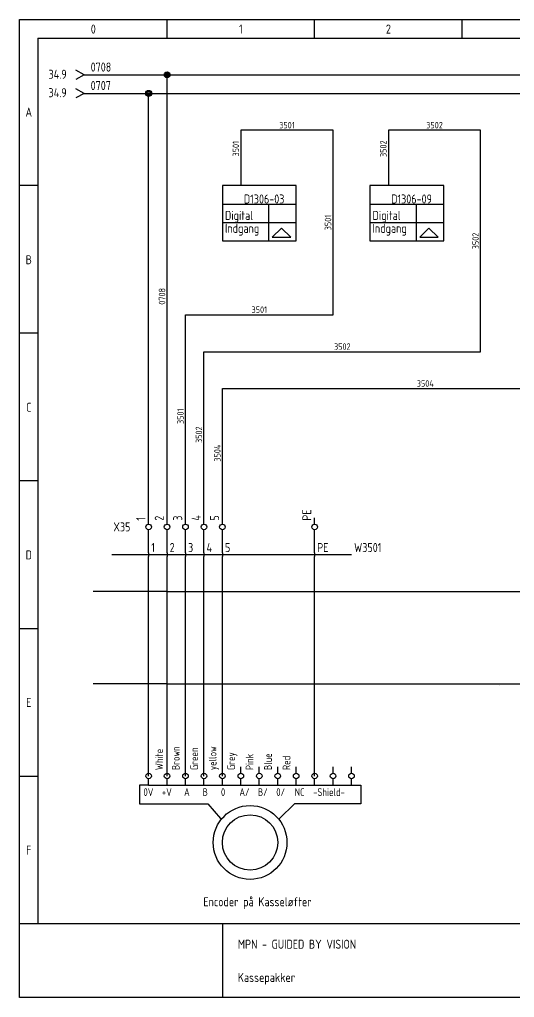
# Model space of a CAD drawing. Extents: x 10 to 410, y 10 to 275.
# Drawn here: x 10 to 144.2, y 10 to 275 of the extents above; entities that cross this region are included whole.
import ezdxf
from ezdxf.enums import TextEntityAlignment as Align

# ---------------------------------------------------------------- set-up
doc = ezdxf.new("R2010")
doc.units = 0
doc.linetypes.add('CADDY_SOLID', pattern=[0])
doc.layers.get('0').update_dxf_attribs({"linetype": 'CONTINUOUS'})
doc.layers.add('2', color=7, linetype='CONTINUOUS')
doc.styles.add('CADDY_VECTORFONT1P', font='isocp___.ttf', dxfattribs={"width": 0.9})

# ---------------------------------------------------------------- blocks, each defined once
blk = doc.blocks.new('BLK1')
at = {"linetype": 'CADDY_SOLID'}
for p, q in [((10, 10), (10, 275)), ((10, 275), (410, 275)), ((50, 270), (50, 275)), ((90, 270), (90, 275)), ((130, 270), (130, 275)), ((15, 270), (15, 30)), ((15, 270), (405, 270)), ((15, 230), (10, 230)), ((15, 190), (10, 190)), ((15, 150), (10, 150)), ((10, 110), (15, 110)), ((10, 70), (15, 70)), ((10, 30), (410, 30)), ((10, 30), (15, 30)), ((65, 30), (65, 10)), ((410, 10), (10, 10))]:
    blk.add_line(p, q, dxfattribs=at)
at = {"style": 'CADDY_VECTORFONT1P', "width": 0.9}
for s, p in [('0', (30, 271.2)), ('1', (70, 271.2)), ('2', (110, 271.2)), ('A', (12.5, 248.7)), ('B', (12.5, 208.7)), ('C', (12.5, 168.7)), ('D', (12.5, 128.7)), ('E', (12.5, 88.7)), ('F', (12.5, 48.7))]:
    blk.add_text(s, height=2.45, dxfattribs=at).set_placement(p, align=Align.CENTER)
for s, p in [('MPN - GUIDED BY VISION', (69.2, 23.2)), ('Kassepakker', (69.2, 14.2))]:
    blk.add_text(s, height=2.45, dxfattribs=at).set_placement(p)
blk = doc.blocks.new('BLK2')
at = {"linetype": 'CADDY_SOLID'}
for q in [(25.25, 261.25), (25.25, 258.75)]:
    blk.add_line((27.5, 260), q, dxfattribs=at)
at = {"style": 'CADDY_VECTORFONT1P', "width": 0.9, "flags": 1}
for tag, p in [('$TAG140020', (29.27, 267.9)), ('$TAG140050', (29.27, 264.4))]:
    blk.add_attdef(tag, p, '', height=2.45, dxfattribs=at)
at = {"style": 'CADDY_VECTORFONT1P', "width": 0.9}
blk.add_attdef('$TAG160010', (29.27, 260.9), '', height=2.45, dxfattribs=at)
blk.add_attdef('$TAG160500', text='', height=2.45, dxfattribs=at).set_placement((22.78, 258.95), align=Align.RIGHT)
blk = doc.blocks.new('BLK4')
at = {"linetype": 'CADDY_SOLID'}
for q in [(25.25, 256.25), (25.25, 253.75)]:
    blk.add_line((27.5, 255), q, dxfattribs=at)
at = {"style": 'CADDY_VECTORFONT1P', "width": 0.9, "flags": 1}
for tag, p in [('$TAG140020', (29.27, 262.9)), ('$TAG140050', (29.27, 259.4))]:
    blk.add_attdef(tag, p, '', height=2.45, dxfattribs=at)
at = {"style": 'CADDY_VECTORFONT1P', "width": 0.9}
blk.add_attdef('$TAG160010', (29.27, 255.9), '', height=2.45, dxfattribs=at)
blk.add_attdef('$TAG160500', text='', height=2.45, dxfattribs=at).set_placement((22.78, 253.95), align=Align.RIGHT)
blk = doc.blocks.new('BLK9')
at = {"linetype": 'CADDY_SOLID'}
for p, q in [((65, 70.75), (65, 72.5)), ((65, 67.5), (65, 69.25))]:
    blk.add_line(p, q, dxfattribs=at)
blk.add_circle((65, 70), 0.75, dxfattribs=at)
at = {"style": 'CADDY_VECTORFONT1P', "width": 0.9, "flags": 1}
blk.add_attdef('$TAG160410', (67.6, 71.7), '', height=2.45, rotation=90, dxfattribs=at)
at = {"layer": '2', "style": 'CADDY_VECTORFONT1P', "width": 0.9, "flags": 1}
blk.add_attdef('$TAG160400', (64.1, 71.7), '', height=2.45, rotation=90, dxfattribs=at)
for tag, p in [('$TAG140020', (60.05, 75.8)), ('$TAG140050', (60.05, 72.3)), ('$TAG160010', (60.05, 68.8)), ('$TAG160030', (60.05, 65.3)), ('$TAG160040', (60.05, 60.3))]:
    blk.add_attdef(tag, text='', height=2.45, dxfattribs=at).set_placement(p, align=Align.RIGHT)
blk = doc.blocks.new('BLK10')
at = {"linetype": 'CADDY_SOLID'}
for p, q in [((70, 70.75), (70, 72.5)), ((70, 67.5), (70, 69.25))]:
    blk.add_line(p, q, dxfattribs=at)
blk.add_circle((70, 70), 0.75, dxfattribs=at)
at = {"style": 'CADDY_VECTORFONT1P', "width": 0.9, "flags": 1}
blk.add_attdef('$TAG160410', (72.6, 71.7), '', height=2.45, rotation=90, dxfattribs=at)
at = {"layer": '2', "style": 'CADDY_VECTORFONT1P', "width": 0.9, "flags": 1}
blk.add_attdef('$TAG160400', (69.1, 71.7), '', height=2.45, rotation=90, dxfattribs=at)
for tag, p in [('$TAG140020', (65.05, 75.8)), ('$TAG140050', (65.05, 72.3)), ('$TAG160010', (65.05, 68.8)), ('$TAG160030', (65.05, 65.3)), ('$TAG160040', (65.05, 60.3))]:
    blk.add_attdef(tag, text='', height=2.45, dxfattribs=at).set_placement(p, align=Align.RIGHT)
blk = doc.blocks.new('BLK11')
at = {"linetype": 'CADDY_SOLID'}
for p, q in [((75, 70.75), (75, 72.5)), ((75, 67.5), (75, 69.25))]:
    blk.add_line(p, q, dxfattribs=at)
blk.add_circle((75, 70), 0.75, dxfattribs=at)
at = {"style": 'CADDY_VECTORFONT1P', "width": 0.9, "flags": 1}
blk.add_attdef('$TAG160410', (77.6, 71.7), '', height=2.45, rotation=90, dxfattribs=at)
at = {"layer": '2', "style": 'CADDY_VECTORFONT1P', "width": 0.9, "flags": 1}
blk.add_attdef('$TAG160400', (74.1, 71.7), '', height=2.45, rotation=90, dxfattribs=at)
for tag, p in [('$TAG140020', (70.05, 75.8)), ('$TAG140050', (70.05, 72.3)), ('$TAG160010', (70.05, 68.8)), ('$TAG160030', (70.05, 65.3)), ('$TAG160040', (70.05, 60.3))]:
    blk.add_attdef(tag, text='', height=2.45, dxfattribs=at).set_placement(p, align=Align.RIGHT)
blk = doc.blocks.new('BLK12')
at = {"linetype": 'CADDY_SOLID'}
for p, q in [((80, 70.75), (80, 72.5)), ((80, 67.5), (80, 69.25))]:
    blk.add_line(p, q, dxfattribs=at)
blk.add_circle((80, 70), 0.75, dxfattribs=at)
at = {"style": 'CADDY_VECTORFONT1P', "width": 0.9, "flags": 1}
blk.add_attdef('$TAG160410', (82.6, 71.7), '', height=2.45, rotation=90, dxfattribs=at)
at = {"layer": '2', "style": 'CADDY_VECTORFONT1P', "width": 0.9, "flags": 1}
blk.add_attdef('$TAG160400', (79.1, 71.7), '', height=2.45, rotation=90, dxfattribs=at)
for tag, p in [('$TAG140020', (75.05, 75.8)), ('$TAG140050', (75.05, 72.3)), ('$TAG160010', (75.05, 68.8)), ('$TAG160030', (75.05, 65.3)), ('$TAG160040', (75.05, 60.3))]:
    blk.add_attdef(tag, text='', height=2.45, dxfattribs=at).set_placement(p, align=Align.RIGHT)
blk = doc.blocks.new('BLK13')
at = {"linetype": 'CADDY_SOLID'}
for p, q in [((45, 70.75), (45, 72.5)), ((45, 67.5), (45, 69.25))]:
    blk.add_line(p, q, dxfattribs=at)
blk.add_circle((45, 70), 0.75, dxfattribs=at)
at = {"style": 'CADDY_VECTORFONT1P', "width": 0.9, "flags": 1}
blk.add_attdef('$TAG160410', (47.6, 71.7), '', height=2.45, rotation=90, dxfattribs=at)
at = {"layer": '2', "style": 'CADDY_VECTORFONT1P', "width": 0.9, "flags": 1}
blk.add_attdef('$TAG160400', (44.1, 71.7), '', height=2.45, rotation=90, dxfattribs=at)
for tag, p in [('$TAG140020', (40.05, 75.8)), ('$TAG140050', (40.05, 72.3)), ('$TAG160010', (40.05, 68.8)), ('$TAG160030', (40.05, 65.3)), ('$TAG160040', (40.05, 60.3))]:
    blk.add_attdef(tag, text='', height=2.45, dxfattribs=at).set_placement(p, align=Align.RIGHT)
blk = doc.blocks.new('BLK14')
at = {"linetype": 'CADDY_SOLID'}
for p, q in [((50, 70.75), (50, 72.5)), ((50, 67.5), (50, 69.25))]:
    blk.add_line(p, q, dxfattribs=at)
blk.add_circle((50, 70), 0.75, dxfattribs=at)
at = {"style": 'CADDY_VECTORFONT1P', "width": 0.9, "flags": 1}
blk.add_attdef('$TAG160410', (52.6, 71.7), '', height=2.45, rotation=90, dxfattribs=at)
at = {"layer": '2', "style": 'CADDY_VECTORFONT1P', "width": 0.9, "flags": 1}
blk.add_attdef('$TAG160400', (49.1, 71.7), '', height=2.45, rotation=90, dxfattribs=at)
for tag, p in [('$TAG140020', (45.05, 75.8)), ('$TAG140050', (45.05, 72.3)), ('$TAG160010', (45.05, 68.8)), ('$TAG160030', (45.05, 65.3)), ('$TAG160040', (45.05, 60.3))]:
    blk.add_attdef(tag, text='', height=2.45, dxfattribs=at).set_placement(p, align=Align.RIGHT)
blk = doc.blocks.new('BLK15')
at = {"linetype": 'CADDY_SOLID'}
for p, q in [((55, 70.75), (55, 72.5)), ((55, 67.5), (55, 69.25))]:
    blk.add_line(p, q, dxfattribs=at)
blk.add_circle((55, 70), 0.75, dxfattribs=at)
at = {"style": 'CADDY_VECTORFONT1P', "width": 0.9, "flags": 1}
blk.add_attdef('$TAG160410', (57.6, 71.7), '', height=2.45, rotation=90, dxfattribs=at)
at = {"layer": '2', "style": 'CADDY_VECTORFONT1P', "width": 0.9, "flags": 1}
blk.add_attdef('$TAG160400', (54.1, 71.7), '', height=2.45, rotation=90, dxfattribs=at)
for tag, p in [('$TAG140020', (50.05, 75.8)), ('$TAG140050', (50.05, 72.3)), ('$TAG160010', (50.05, 68.8)), ('$TAG160030', (50.05, 65.3)), ('$TAG160040', (50.05, 60.3))]:
    blk.add_attdef(tag, text='', height=2.45, dxfattribs=at).set_placement(p, align=Align.RIGHT)
blk = doc.blocks.new('BLK16')
at = {"linetype": 'CADDY_SOLID'}
for p, q in [((60, 70.75), (60, 72.5)), ((60, 67.5), (60, 69.25))]:
    blk.add_line(p, q, dxfattribs=at)
blk.add_circle((60, 70), 0.75, dxfattribs=at)
at = {"style": 'CADDY_VECTORFONT1P', "width": 0.9, "flags": 1}
blk.add_attdef('$TAG160410', (62.6, 71.7), '', height=2.45, rotation=90, dxfattribs=at)
at = {"layer": '2', "style": 'CADDY_VECTORFONT1P', "width": 0.9, "flags": 1}
blk.add_attdef('$TAG160400', (59.1, 71.7), '', height=2.45, rotation=90, dxfattribs=at)
for tag, p in [('$TAG140020', (55.05, 75.8)), ('$TAG140050', (55.05, 72.3)), ('$TAG160010', (55.05, 68.8)), ('$TAG160030', (55.05, 65.3)), ('$TAG160040', (55.05, 60.3))]:
    blk.add_attdef(tag, text='', height=2.45, dxfattribs=at).set_placement(p, align=Align.RIGHT)
blk = doc.blocks.new('BLK17')
at = {"linetype": 'CADDY_SOLID'}
for p, q in [((85, 70.75), (85, 72.5)), ((85, 67.5), (85, 69.25))]:
    blk.add_line(p, q, dxfattribs=at)
blk.add_circle((85, 70), 0.75, dxfattribs=at)
at = {"style": 'CADDY_VECTORFONT1P', "width": 0.9, "flags": 1}
blk.add_attdef('$TAG160410', (87.6, 71.7), '', height=2.45, rotation=90, dxfattribs=at)
at = {"layer": '2', "style": 'CADDY_VECTORFONT1P', "width": 0.9, "flags": 1}
blk.add_attdef('$TAG160400', (84.1, 71.7), '', height=2.45, rotation=90, dxfattribs=at)
for tag, p in [('$TAG140020', (80.05, 75.8)), ('$TAG140050', (80.05, 72.3)), ('$TAG160010', (80.05, 68.8)), ('$TAG160030', (80.05, 65.3)), ('$TAG160040', (80.05, 60.3))]:
    blk.add_attdef(tag, text='', height=2.45, dxfattribs=at).set_placement(p, align=Align.RIGHT)
blk = doc.blocks.new('BLK18')
at = {"linetype": 'CADDY_SOLID'}
for p, q in [((90, 70.75), (90, 72.5)), ((90, 67.5), (90, 69.25))]:
    blk.add_line(p, q, dxfattribs=at)
blk.add_circle((90, 70), 0.75, dxfattribs=at)
at = {"style": 'CADDY_VECTORFONT1P', "width": 0.9, "flags": 1}
blk.add_attdef('$TAG160410', (92.6, 71.7), '', height=2.45, rotation=90, dxfattribs=at)
at = {"layer": '2', "style": 'CADDY_VECTORFONT1P', "width": 0.9, "flags": 1}
blk.add_attdef('$TAG160400', (89.1, 71.7), '', height=2.45, rotation=90, dxfattribs=at)
for tag, p in [('$TAG140020', (85.05, 75.8)), ('$TAG140050', (85.05, 72.3)), ('$TAG160010', (85.05, 68.8)), ('$TAG160030', (85.05, 65.3)), ('$TAG160040', (85.05, 60.3))]:
    blk.add_attdef(tag, text='', height=2.45, dxfattribs=at).set_placement(p, align=Align.RIGHT)
blk = doc.blocks.new('BLK19')
at = {"linetype": 'CADDY_SOLID'}
for p, q in [((95, 70.75), (95, 72.5)), ((95, 67.5), (95, 69.25))]:
    blk.add_line(p, q, dxfattribs=at)
blk.add_circle((95, 70), 0.75, dxfattribs=at)
at = {"style": 'CADDY_VECTORFONT1P', "width": 0.9, "flags": 1}
blk.add_attdef('$TAG160410', (97.6, 71.7), '', height=2.45, rotation=90, dxfattribs=at)
at = {"layer": '2', "style": 'CADDY_VECTORFONT1P', "width": 0.9, "flags": 1}
blk.add_attdef('$TAG160400', (94.1, 71.7), '', height=2.45, rotation=90, dxfattribs=at)
for tag, p in [('$TAG140020', (90.05, 75.8)), ('$TAG140050', (90.05, 72.3)), ('$TAG160010', (90.05, 68.8)), ('$TAG160030', (90.05, 65.3)), ('$TAG160040', (90.05, 60.3))]:
    blk.add_attdef(tag, text='', height=2.45, dxfattribs=at).set_placement(p, align=Align.RIGHT)
blk = doc.blocks.new('BLK20')
at = {"linetype": 'CADDY_SOLID'}
for p, q in [((100, 70.75), (100, 72.5)), ((100, 67.5), (100, 69.25))]:
    blk.add_line(p, q, dxfattribs=at)
blk.add_circle((100, 70), 0.75, dxfattribs=at)
at = {"style": 'CADDY_VECTORFONT1P', "width": 0.9, "flags": 1}
blk.add_attdef('$TAG160410', (102.6, 71.7), '', height=2.45, rotation=90, dxfattribs=at)
at = {"layer": '2', "style": 'CADDY_VECTORFONT1P', "width": 0.9, "flags": 1}
blk.add_attdef('$TAG160400', (99.1, 71.7), '', height=2.45, rotation=90, dxfattribs=at)
for tag, p in [('$TAG140020', (95.05, 75.8)), ('$TAG140050', (95.05, 72.3)), ('$TAG160010', (95.05, 68.8)), ('$TAG160030', (95.05, 65.3)), ('$TAG160040', (95.05, 60.3))]:
    blk.add_attdef(tag, text='', height=2.45, dxfattribs=at).set_placement(p, align=Align.RIGHT)
blk = doc.blocks.new('BLK8')
at = {"linetype": 'CADDY_SOLID'}
for p, q in [((45, 67.5), (42.5, 67.5)), ((42.5, 67.5), (42.5, 65)), ((45, 67.5), (100, 67.5)), ((100, 67.5), (102.5, 67.5)), ((102.5, 67.5), (102.5, 65)), ((42.5, 65), (42.5, 62.5)), ((102.5, 65), (102.5, 62.5)), ((42.5, 62.5), (61, 62.5)), ((61, 62.5), (64.5, 58.5)), ((84.5, 62.5), (80.5, 58.5)), ((102.5, 62.5), (84.5, 62.5))]:
    blk.add_line(p, q, dxfattribs=at)
for radius in [10, 7.5]:
    blk.add_circle((72.5, 52), radius, dxfattribs=at)
for name in ['BLK13', 'BLK14', 'BLK15', 'BLK16', 'BLK9', 'BLK10', 'BLK11', 'BLK12', 'BLK17', 'BLK18', 'BLK19', 'BLK20']:
    blk.add_blockref(name, (0, 0, 1))
at = {"style": 'CADDY_VECTORFONT1P', "width": 0.9}
for s, p in [('White', (48.9, 71.6)), ('Brown', (53.4, 71.6)), ('Green', (58.4, 71.6)), ('yellow', (63.4, 71.6)), ('Grey', (68.4, 71.6)), ('Pink', (73.4, 71.6)), ('Blue', (78.4, 71.6)), ('Red', (83.4, 71.6))]:
    blk.add_text(s, height=2.1, rotation=90, dxfattribs=at).set_placement(p)
for s, p in [('0V', (43.6, 64.6)), ('+V', (48.6, 64.6)), ('A', (54.6, 64.6)), ('B', (59.6, 64.6)), ('0', (64.6, 64.6)), ('A/', (69.6, 64.6)), ('B/', (74.6, 64.6)), ('0/', (79.6, 64.6)), ('NC', (84.6, 64.6)), ('-Shield-', (89.6, 64.6))]:
    blk.add_text(s, height=2.1, dxfattribs=at).set_placement(p)
blk = doc.blocks.new('BLK21')
at = {"linetype": 'CADDY_SOLID'}
for p, q in [((45, 138.25), (45, 140)), ((45, 135), (45, 136.75))]:
    blk.add_line(p, q, dxfattribs=at)
blk.add_circle((45, 137.5), 0.75, dxfattribs=at)
at = {"style": 'CADDY_VECTORFONT1P', "width": 0.9, "flags": 1}
blk.add_attdef('$TAG160410', (47.6, 139.2), '', height=2.45, rotation=90, dxfattribs=at)
at = {"layer": '2', "style": 'CADDY_VECTORFONT1P', "width": 0.9}
blk.add_attdef('$TAG160400', (44.1, 139.2), '', height=2.45, rotation=90, dxfattribs=at)
at = {"layer": '2', "style": 'CADDY_VECTORFONT1P', "width": 0.9, "flags": 1}
for tag, p in [('$TAG140020', (40.05, 143.3)), ('$TAG140050', (40.05, 139.8)), ('$TAG160030', (40.05, 132.8)), ('$TAG160040', (40.05, 127.8))]:
    blk.add_attdef(tag, text='', height=2.45, dxfattribs=at).set_placement(p, align=Align.RIGHT)
at = {"layer": '2', "style": 'CADDY_VECTORFONT1P', "width": 0.9}
blk.add_attdef('$TAG160010', text='', height=2.45, dxfattribs=at).set_placement((40.05, 136.3), align=Align.RIGHT)
blk = doc.blocks.new('BLK22')
at = {"linetype": 'CADDY_SOLID'}
for p, q in [((50, 138.25), (50, 140)), ((50, 135), (50, 136.75))]:
    blk.add_line(p, q, dxfattribs=at)
blk.add_circle((50, 137.5), 0.75, dxfattribs=at)
at = {"style": 'CADDY_VECTORFONT1P', "width": 0.9, "flags": 1}
blk.add_attdef('$TAG160410', (52.6, 139.2), '', height=2.45, rotation=90, dxfattribs=at)
at = {"layer": '2', "style": 'CADDY_VECTORFONT1P', "width": 0.9}
blk.add_attdef('$TAG160400', (49.1, 139.2), '', height=2.45, rotation=90, dxfattribs=at)
at = {"layer": '2', "style": 'CADDY_VECTORFONT1P', "width": 0.9, "flags": 1}
for tag, p in [('$TAG140020', (45.05, 143.3)), ('$TAG140050', (45.05, 139.8)), ('$TAG160010', (45.05, 136.3)), ('$TAG160030', (45.05, 132.8)), ('$TAG160040', (45.05, 127.8))]:
    blk.add_attdef(tag, text='', height=2.45, dxfattribs=at).set_placement(p, align=Align.RIGHT)
blk = doc.blocks.new('BLK23')
at = {"linetype": 'CADDY_SOLID'}
for p, q in [((55, 138.25), (55, 140)), ((55, 135), (55, 136.75))]:
    blk.add_line(p, q, dxfattribs=at)
blk.add_circle((55, 137.5), 0.75, dxfattribs=at)
at = {"style": 'CADDY_VECTORFONT1P', "width": 0.9, "flags": 1}
blk.add_attdef('$TAG160410', (57.6, 139.2), '', height=2.45, rotation=90, dxfattribs=at)
at = {"layer": '2', "style": 'CADDY_VECTORFONT1P', "width": 0.9}
blk.add_attdef('$TAG160400', (54.1, 139.2), '', height=2.45, rotation=90, dxfattribs=at)
at = {"layer": '2', "style": 'CADDY_VECTORFONT1P', "width": 0.9, "flags": 1}
for tag, p in [('$TAG140020', (50.05, 143.3)), ('$TAG140050', (50.05, 139.8)), ('$TAG160010', (50.05, 136.3)), ('$TAG160030', (50.05, 132.8)), ('$TAG160040', (50.05, 127.8))]:
    blk.add_attdef(tag, text='', height=2.45, dxfattribs=at).set_placement(p, align=Align.RIGHT)
blk = doc.blocks.new('BLK24')
at = {"linetype": 'CADDY_SOLID'}
for p, q in [((60, 138.25), (60, 140)), ((60, 135), (60, 136.75))]:
    blk.add_line(p, q, dxfattribs=at)
blk.add_circle((60, 137.5), 0.75, dxfattribs=at)
at = {"style": 'CADDY_VECTORFONT1P', "width": 0.9, "flags": 1}
blk.add_attdef('$TAG160410', (62.6, 139.2), '', height=2.45, rotation=90, dxfattribs=at)
at = {"layer": '2', "style": 'CADDY_VECTORFONT1P', "width": 0.9}
blk.add_attdef('$TAG160400', (59.1, 139.2), '', height=2.45, rotation=90, dxfattribs=at)
at = {"layer": '2', "style": 'CADDY_VECTORFONT1P', "width": 0.9, "flags": 1}
for tag, p in [('$TAG140020', (55.05, 143.3)), ('$TAG140050', (55.05, 139.8)), ('$TAG160010', (55.05, 136.3)), ('$TAG160030', (55.05, 132.8)), ('$TAG160040', (55.05, 127.8))]:
    blk.add_attdef(tag, text='', height=2.45, dxfattribs=at).set_placement(p, align=Align.RIGHT)
blk = doc.blocks.new('BLK25')
at = {"linetype": 'CADDY_SOLID'}
for p, q in [((65, 138.25), (65, 140)), ((65, 135), (65, 136.75))]:
    blk.add_line(p, q, dxfattribs=at)
blk.add_circle((65, 137.5), 0.75, dxfattribs=at)
at = {"style": 'CADDY_VECTORFONT1P', "width": 0.9, "flags": 1}
blk.add_attdef('$TAG160410', (67.6, 139.2), '', height=2.45, rotation=90, dxfattribs=at)
at = {"layer": '2', "style": 'CADDY_VECTORFONT1P', "width": 0.9}
blk.add_attdef('$TAG160400', (64.1, 139.2), '', height=2.45, rotation=90, dxfattribs=at)
at = {"layer": '2', "style": 'CADDY_VECTORFONT1P', "width": 0.9, "flags": 1}
for tag, p in [('$TAG140020', (60.05, 143.3)), ('$TAG140050', (60.05, 139.8)), ('$TAG160010', (60.05, 136.3)), ('$TAG160030', (60.05, 132.8)), ('$TAG160040', (60.05, 127.8))]:
    blk.add_attdef(tag, text='', height=2.45, dxfattribs=at).set_placement(p, align=Align.RIGHT)
blk = doc.blocks.new('BLK27')
at = {"linetype": 'CADDY_SOLID'}
for p, q in [((85, 230), (65, 230)), ((65, 230), (65, 215)), ((85, 215), (85, 230)), ((65, 215), (85, 215))]:
    blk.add_line(p, q, dxfattribs=at)
blk = doc.blocks.new('BLK28')
at = {"linetype": 'CADDY_SOLID'}
blk.add_line((70, 235), (70, 230), dxfattribs=at)
blk = doc.blocks.new('BLK26')
at = {"linetype": 'CADDY_SOLID'}
for p, q in [((65, 225), (85, 225)), ((77.5, 225), (77.5, 215)), ((65, 220), (85, 220)), ((81, 218.5), (78.5, 216)), ((83.5, 216), (81, 218.5)), ((78.5, 216), (83.5, 216))]:
    blk.add_line(p, q, dxfattribs=at)
for name in ['BLK28', 'BLK27']:
    blk.add_blockref(name, (0, 0, 1))
at = {"style": 'CADDY_VECTORFONT1P', "width": 0.9}
for s, p in [('Digital', (65.7, 220.7)), ('Indgang', (65.7, 217.2))]:
    blk.add_text(s, height=2.45, dxfattribs=at).set_placement(p)
blk.add_attdef('$TAG175000_00', (69.05, 233.4), '', height=2.45, rotation=90, dxfattribs=at)
for tag, p in [('$TAG160030', (66.8, 229.7)), ('$TAG160040', (66.8, 226.2)), ('$TAG175100', (81.8, 225.15)), ('$TAG175110', (64.3, 219.15)), ('$TAG175120', (64.3, 216.15)), ('$TAG160500', (64.3, 212.65))]:
    blk.add_attdef(tag, text='', height=2.45, dxfattribs=at).set_placement(p, align=Align.RIGHT)
at = {"style": 'CADDY_VECTORFONT1P', "width": 0.9, "flags": 1}
blk.add_attdef('$TAG160010', text='', height=2.45, dxfattribs=at).set_placement((60.96, 224.52), align=Align.RIGHT)
blk = doc.blocks.new('BLK30')
at = {"linetype": 'CADDY_SOLID'}
for p, q in [((125, 230), (105, 230)), ((105, 230), (105, 215)), ((125, 215), (125, 230)), ((105, 215), (125, 215))]:
    blk.add_line(p, q, dxfattribs=at)
blk = doc.blocks.new('BLK31')
at = {"linetype": 'CADDY_SOLID'}
blk.add_line((110, 235), (110, 230), dxfattribs=at)
blk = doc.blocks.new('BLK29')
at = {"linetype": 'CADDY_SOLID'}
for p, q in [((105, 225), (125, 225)), ((117.5, 225), (117.5, 215)), ((105, 220), (125, 220)), ((121, 218.5), (118.5, 216)), ((123.5, 216), (121, 218.5)), ((118.5, 216), (123.5, 216))]:
    blk.add_line(p, q, dxfattribs=at)
for name in ['BLK31', 'BLK30']:
    blk.add_blockref(name, (0, 0, 1))
at = {"style": 'CADDY_VECTORFONT1P', "width": 0.9}
for s, p in [('Digital', (105.7, 220.7)), ('Indgang', (105.7, 217.2))]:
    blk.add_text(s, height=2.45, dxfattribs=at).set_placement(p)
blk.add_attdef('$TAG175000_00', (109.05, 233.4), '', height=2.45, rotation=90, dxfattribs=at)
for tag, p in [('$TAG160030', (106.8, 229.7)), ('$TAG160040', (106.8, 226.2)), ('$TAG175100', (121.8, 225.15)), ('$TAG175110', (104.3, 219.15)), ('$TAG175120', (104.3, 216.15)), ('$TAG160500', (104.3, 212.65))]:
    blk.add_attdef(tag, text='', height=2.45, dxfattribs=at).set_placement(p, align=Align.RIGHT)
at = {"style": 'CADDY_VECTORFONT1P', "width": 0.9, "flags": 1}
blk.add_attdef('$TAG160010', text='', height=2.45, dxfattribs=at).set_placement((100.96, 224.52), align=Align.RIGHT)
blk = doc.blocks.new('BLK42')
at = {"linetype": 'CADDY_SOLID'}
for p, q in [((90, 138.25), (90, 140)), ((90, 135), (90, 136.75))]:
    blk.add_line(p, q, dxfattribs=at)
blk.add_circle((90, 137.5), 0.75, dxfattribs=at)
at = {"style": 'CADDY_VECTORFONT1P', "width": 0.9, "flags": 1}
blk.add_attdef('$TAG160410', (92.6, 139.2), '', height=2.45, rotation=90, dxfattribs=at)
at = {"layer": '2', "style": 'CADDY_VECTORFONT1P', "width": 0.9}
blk.add_attdef('$TAG160400', (89.1, 139.2), '', height=2.45, rotation=90, dxfattribs=at)
at = {"layer": '2', "style": 'CADDY_VECTORFONT1P', "width": 0.9, "flags": 1}
for tag, p in [('$TAG140020', (85.05, 143.3)), ('$TAG140050', (85.05, 139.8)), ('$TAG160010', (85.05, 136.3)), ('$TAG160030', (85.05, 132.8)), ('$TAG160040', (85.05, 127.8))]:
    blk.add_attdef(tag, text='', height=2.45, dxfattribs=at).set_placement(p, align=Align.RIGHT)
blk = doc.blocks.new('BLK43')
at = {"linetype": 'CADDY_SOLID'}
blk.add_line((45, 130.5), (45, 129.5), dxfattribs=at)
at = {"style": 'CADDY_VECTORFONT1P', "width": 0.9}
blk.add_attdef('$TAG160210', (45.7, 130.7), '', height=2.45, dxfattribs=at)
at = {"style": 'CADDY_VECTORFONT1P', "width": 0.9, "flags": 1}
for tag, p in [('$TAG160010', (100.7, 130.7)), ('$TAG160220', (45.7, 125.7)), ('$TAG160030', (100.7, 125.7)), ('$TAG160230', (45.7, 120.7)), ('$TAG160200', (100.7, 120.7)), ('$TAG160040', (100.7, 115.7)), ('$TAG160101', (100.7, 110.7))]:
    blk.add_attdef(tag, p, '', height=2.45, dxfattribs=at)
blk = doc.blocks.new('BLK44')
at = {"linetype": 'CADDY_SOLID'}
blk.add_line((50, 130.5), (50, 129.5), dxfattribs=at)
at = {"style": 'CADDY_VECTORFONT1P', "width": 0.9}
blk.add_attdef('$TAG160210', (50.7, 130.7), '', height=2.45, dxfattribs=at)
at = {"style": 'CADDY_VECTORFONT1P', "width": 0.9, "flags": 1}
for tag, p in [('$TAG160010', (100.7, 130.7)), ('$TAG160220', (50.7, 125.7)), ('$TAG160030', (100.7, 125.7)), ('$TAG160230', (50.7, 120.7)), ('$TAG160200', (100.7, 120.7)), ('$TAG160040', (100.7, 115.7)), ('$TAG160101', (100.7, 110.7))]:
    blk.add_attdef(tag, p, '', height=2.45, dxfattribs=at)
blk = doc.blocks.new('BLK45')
at = {"linetype": 'CADDY_SOLID'}
blk.add_line((55, 130.5), (55, 129.5), dxfattribs=at)
at = {"style": 'CADDY_VECTORFONT1P', "width": 0.9}
blk.add_attdef('$TAG160210', (55.7, 130.7), '', height=2.45, dxfattribs=at)
at = {"style": 'CADDY_VECTORFONT1P', "width": 0.9, "flags": 1}
for tag, p in [('$TAG160010', (100.7, 130.7)), ('$TAG160220', (55.7, 125.7)), ('$TAG160030', (100.7, 125.7)), ('$TAG160230', (55.7, 120.7)), ('$TAG160200', (100.7, 120.7)), ('$TAG160040', (100.7, 115.7)), ('$TAG160101', (100.7, 110.7))]:
    blk.add_attdef(tag, p, '', height=2.45, dxfattribs=at)
blk = doc.blocks.new('BLK46')
at = {"linetype": 'CADDY_SOLID'}
blk.add_line((60, 130.5), (60, 129.5), dxfattribs=at)
at = {"style": 'CADDY_VECTORFONT1P', "width": 0.9}
blk.add_attdef('$TAG160210', (60.7, 130.7), '', height=2.45, dxfattribs=at)
at = {"style": 'CADDY_VECTORFONT1P', "width": 0.9, "flags": 1}
for tag, p in [('$TAG160010', (100.7, 130.7)), ('$TAG160220', (60.7, 125.7)), ('$TAG160030', (100.7, 125.7)), ('$TAG160230', (60.7, 120.7)), ('$TAG160200', (100.7, 120.7)), ('$TAG160040', (100.7, 115.7)), ('$TAG160101', (100.7, 110.7))]:
    blk.add_attdef(tag, p, '', height=2.45, dxfattribs=at)
blk = doc.blocks.new('BLK47')
at = {"linetype": 'CADDY_SOLID'}
blk.add_line((65, 130.5), (65, 129.5), dxfattribs=at)
at = {"style": 'CADDY_VECTORFONT1P', "width": 0.9}
blk.add_attdef('$TAG160210', (65.7, 130.7), '', height=2.45, dxfattribs=at)
at = {"style": 'CADDY_VECTORFONT1P', "width": 0.9, "flags": 1}
for tag, p in [('$TAG160010', (100.7, 130.7)), ('$TAG160220', (65.7, 125.7)), ('$TAG160030', (100.7, 125.7)), ('$TAG160230', (65.7, 120.7)), ('$TAG160200', (100.7, 120.7)), ('$TAG160040', (100.7, 115.7)), ('$TAG160101', (100.7, 110.7))]:
    blk.add_attdef(tag, p, '', height=2.45, dxfattribs=at)
blk = doc.blocks.new('BLK48')
at = {"linetype": 'CADDY_SOLID'}
blk.add_line((90, 130.5), (90, 129.5), dxfattribs=at)
at = {"style": 'CADDY_VECTORFONT1P', "width": 0.9}
for tag, p in [('$TAG160210', (90.7, 130.7)), ('$TAG160010', (100.7, 130.7)), ('$TAG160030', (100.7, 125.7)), ('$TAG160200', (100.7, 120.7))]:
    blk.add_attdef(tag, p, '', height=2.45, dxfattribs=at)
at = {"style": 'CADDY_VECTORFONT1P', "width": 0.9, "flags": 1}
for tag, p in [('$TAG160220', (90.7, 125.7)), ('$TAG160230', (90.7, 120.7)), ('$TAG160040', (100.7, 115.7)), ('$TAG160101', (100.7, 110.7))]:
    blk.add_attdef(tag, p, '', height=2.45, dxfattribs=at)

msp = doc.modelspace()

# ---------------------------------------------------------------- linework, layer by layer
at = {"linetype": 'CADDY_SOLID'}
for p, q in [((27.5, 260), (50, 260)), ((50, 260), (392.5, 260)), ((50, 140), (50, 260)), ((27.5, 255), (45, 255)), ((45, 255), (392.5, 255)), ((45, 140), (45, 255)), ((95, 245), (70, 245)), ((70, 245), (70, 235)), ((95, 195), (95, 245)), ((135, 245), (110, 245)), ((110, 245), (110, 235)), ((135, 185), (135, 245)), ((55, 195), (95, 195)), ((55, 140), (55, 195)), ((60, 185), (135, 185)), ((60, 140), (60, 185)), ((65, 175), (175, 175)), ((65, 140), (65, 175)), ((45, 130.5), (45, 135)), ((50, 130.5), (50, 135)), ((55, 130.5), (55, 135)), ((60, 130.5), (60, 135)), ((65, 130.5), (65, 135)), ((90, 130.5), (90, 135)), ((35, 130), (100, 130)), ((45, 70), (45, 129.5)), ((50, 70), (50, 129.5)), ((55, 70), (55, 129.5)), ((60, 70), (60, 129.5)), ((65, 70), (65, 129.5)), ((90, 72.5), (90, 129.5)), ((50, 120), (30, 120)), ((50, 120), (350, 120)), ((50, 95), (30, 95)), ((50, 95), (350, 95)), ((140, 94.5), (140, 94.5)), ((90, 70), (90, 72.5))]:
    msp.add_line(p, q, dxfattribs=at)
for centre, radius in [((50, 260), 0.8), ((50, 260), 0.6), ((50, 260), 0.4), ((45, 255), 0.8), ((45, 255), 0.6), ((45, 255), 0.4)]:
    msp.add_circle(centre, radius)

# ---------------------------------------------------------------- block references
for name in ['BLK1', 'BLK8']:
    msp.add_blockref(name, (0, 0, 1))
ref = msp.add_blockref('BLK2', (0, 0, 1))
ref.add_attrib('$TAG160010', '0708', (29.27, 260.9), dxfattribs={"height": 2.45, "style": 'CADDY_VECTORFONT1P', "width": 0.9})
ref.add_attrib('$TAG160500', '34.9', dxfattribs={"height": 2.45, "style": 'CADDY_VECTORFONT1P', "width": 0.9}).set_placement((22.78, 258.95), align=Align.RIGHT)
ref = msp.add_blockref('BLK4', (0, 0, 1))
ref.add_attrib('$TAG160010', '0707', (29.27, 255.9), dxfattribs={"height": 2.45, "style": 'CADDY_VECTORFONT1P', "width": 0.9})
ref.add_attrib('$TAG160500', '34.9', dxfattribs={"height": 2.45, "style": 'CADDY_VECTORFONT1P', "width": 0.9}).set_placement((22.78, 253.95), align=Align.RIGHT)
ref = msp.add_blockref('BLK26', (0, 0, 1))
ref.add_attrib('$TAG175100', 'D1306-03', dxfattribs={"height": 2.45, "style": 'CADDY_VECTORFONT1P', "width": 0.9}).set_placement((81.8, 225.15), align=Align.RIGHT)
ref = msp.add_blockref('BLK29', (0, 0, 1))
ref.add_attrib('$TAG175100', 'D1306-09', dxfattribs={"height": 2.45, "style": 'CADDY_VECTORFONT1P', "width": 0.9}).set_placement((121.8, 225.15), align=Align.RIGHT)
ref = msp.add_blockref('BLK24', (0, 0, 1))
ref.add_attrib('$TAG160400', '4', (59.1, 139.2), dxfattribs={"layer": '2', "height": 2.45, "rotation": 90, "style": 'CADDY_VECTORFONT1P', "width": 0.9})
ref = msp.add_blockref('BLK25', (0, 0, 1))
ref.add_attrib('$TAG160400', '5', (64.1, 139.2), dxfattribs={"layer": '2', "height": 2.45, "rotation": 90, "style": 'CADDY_VECTORFONT1P', "width": 0.9})
ref = msp.add_blockref('BLK42', (0, 0, 1))
ref.add_attrib('$TAG160400', 'PE', (89.1, 139.2), dxfattribs={"layer": '2', "height": 2.45, "rotation": 90, "style": 'CADDY_VECTORFONT1P', "width": 0.9})
ref = msp.add_blockref('BLK21', (0, 0, 1))
ref.add_attrib('$TAG160010', 'X35', dxfattribs={"layer": '2', "height": 2.45, "style": 'CADDY_VECTORFONT1P', "width": 0.9}).set_placement((40.05, 136.3), align=Align.RIGHT)
ref.add_attrib('$TAG160400', '1', (44.1, 139.2), dxfattribs={"layer": '2', "height": 2.45, "rotation": 90, "style": 'CADDY_VECTORFONT1P', "width": 0.9})
ref = msp.add_blockref('BLK22', (0, 0, 1))
ref.add_attrib('$TAG160400', '2', (49.1, 139.2), dxfattribs={"layer": '2', "height": 2.45, "rotation": 90, "style": 'CADDY_VECTORFONT1P', "width": 0.9})
ref = msp.add_blockref('BLK23', (0, 0, 1))
ref.add_attrib('$TAG160400', '3', (54.1, 139.2), dxfattribs={"layer": '2', "height": 2.45, "rotation": 90, "style": 'CADDY_VECTORFONT1P', "width": 0.9})
ref = msp.add_blockref('BLK43', (0, 0, 1))
ref.add_attrib('$TAG160210', '1', (45.7, 130.7), dxfattribs={"height": 2.45, "style": 'CADDY_VECTORFONT1P', "width": 0.9})
ref = msp.add_blockref('BLK44', (0, 0, 1))
ref.add_attrib('$TAG160210', '2', (50.7, 130.7), dxfattribs={"height": 2.45, "style": 'CADDY_VECTORFONT1P', "width": 0.9})
ref = msp.add_blockref('BLK45', (0, 0, 1))
ref.add_attrib('$TAG160210', '3', (55.7, 130.7), dxfattribs={"height": 2.45, "style": 'CADDY_VECTORFONT1P', "width": 0.9})
ref = msp.add_blockref('BLK46', (0, 0, 1))
ref.add_attrib('$TAG160210', '4', (60.7, 130.7), dxfattribs={"height": 2.45, "style": 'CADDY_VECTORFONT1P', "width": 0.9})
ref = msp.add_blockref('BLK47', (0, 0, 1))
ref.add_attrib('$TAG160210', '5', (65.7, 130.7), dxfattribs={"height": 2.45, "style": 'CADDY_VECTORFONT1P', "width": 0.9})
ref = msp.add_blockref('BLK48', (0, 0, 1))
ref.add_attrib('$TAG160010', 'W3501', (100.7, 130.7), dxfattribs={"height": 2.45, "style": 'CADDY_VECTORFONT1P', "width": 0.9})
ref.add_attrib('$TAG160210', 'PE', (90.7, 130.7), dxfattribs={"height": 2.45, "style": 'CADDY_VECTORFONT1P', "width": 0.9})

# ---------------------------------------------------------------- texts
at = {"style": 'CADDY_VECTORFONT1P', "width": 0.9}
for s, height, p in [('3501', 1.75, (82.5, 245.5)), ('3502', 1.75, (122.5, 245.5)), ('3501', 1.75, (75, 195.5)), ('3502', 1.75, (97.5, 185.5)), ('3504', 1.75, (120, 175.5)), ('Encoder på Kasseløfter', 2.45, (74.5, 34.7))]:
    msp.add_text(s, height=height, dxfattribs=at).set_placement(p, align=Align.CENTER)
for s, p in [('3501', (69.5, 240)), ('3502', (109.5, 240)), ('3501', (94.5, 220)), ('3502', (134.5, 215)), ('0708', (49.5, 200)), ('3501', (54.5, 167.5)), ('3502', (59.5, 162.5)), ('3504', (64.5, 157.5))]:
    msp.add_text(s, height=1.75, rotation=90, dxfattribs=at).set_placement(p, align=Align.CENTER)

doc.saveas('drawing.dxf')
